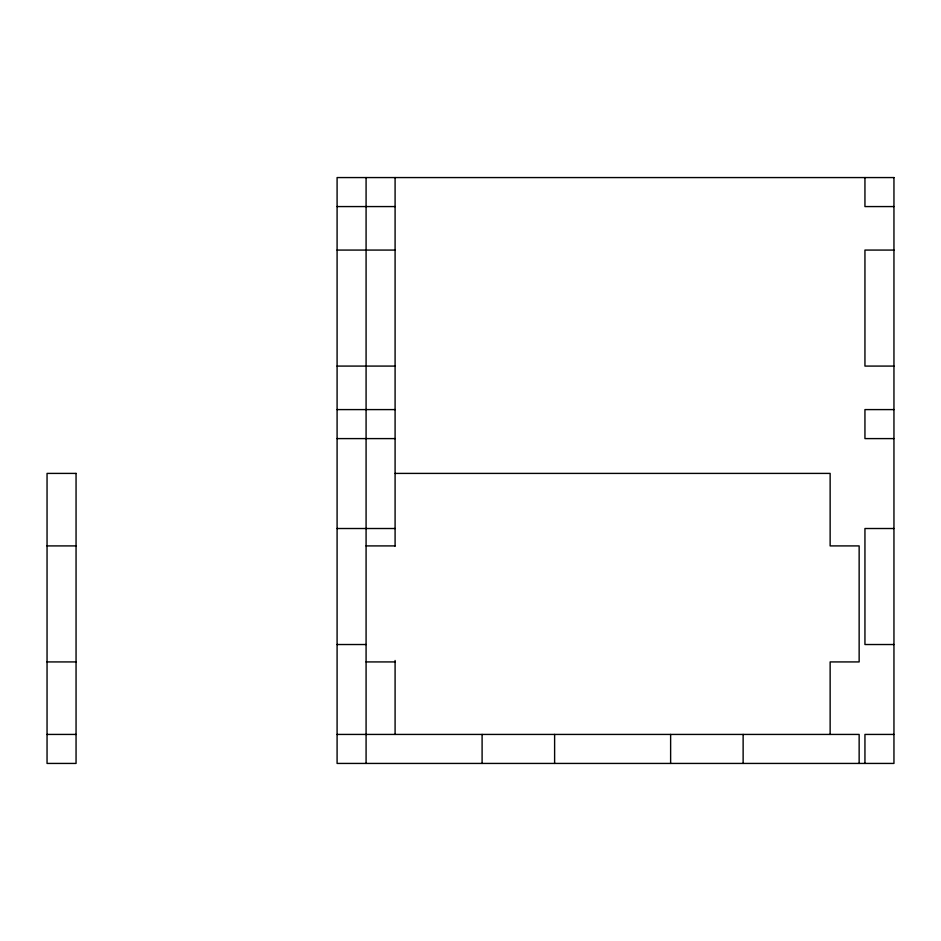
<?xml version="1.0" encoding="UTF-8"?>
<svg xmlns="http://www.w3.org/2000/svg" width="941" height="941" viewBox="0 0 941 941"><rect width="100%" height="100%" fill="white"/><g stroke="black" fill="none" stroke-linecap="round" stroke-linejoin="round"><path stroke-width="1.41" d="M337.09 206.573L395.091 206.573M893.95 206.573L864.944 206.573L864.944 177.567M337.09 250.071L395.091 250.071M893.95 250.071L864.944 250.071L864.944 366.084L893.95 366.084M337.09 366.084L395.091 366.084M337.09 409.594L395.091 409.594M893.95 409.594L864.944 409.594L864.944 438.6L893.95 438.6M337.09 438.6L395.091 438.6M395.091 473.405L830.138 473.405L830.138 545.909L859.145 545.909L859.145 661.923L830.138 661.923L830.138 734.427M337.09 528.513L395.091 528.513M893.95 528.513L864.944 528.513L864.944 644.526L893.95 644.526M47.05 545.909L76.056 545.909M366.084 545.909L395.091 545.909M337.09 644.526L366.084 644.526M47.05 661.923L76.056 661.923M366.084 661.923L395.091 661.923M47.05 734.427L76.056 734.427M337.09 734.427L859.145 734.427L859.145 763.433M893.95 734.427L864.944 734.427L864.944 763.433M743.131 734.427L743.131 763.433M670.627 734.427L670.627 763.433M554.614 734.427L554.614 763.433M482.098 734.427L482.098 763.433M395.091 177.567L395.091 546.133M395.091 660.476L395.091 734.427M366.084 177.567L366.084 763.433M893.95 177.567L337.09 177.567L337.09 763.433L893.95 763.433L893.95 177.567M76.056 473.405L47.05 473.405L47.05 763.433L76.056 763.433L76.056 473.405"/></g></svg>
